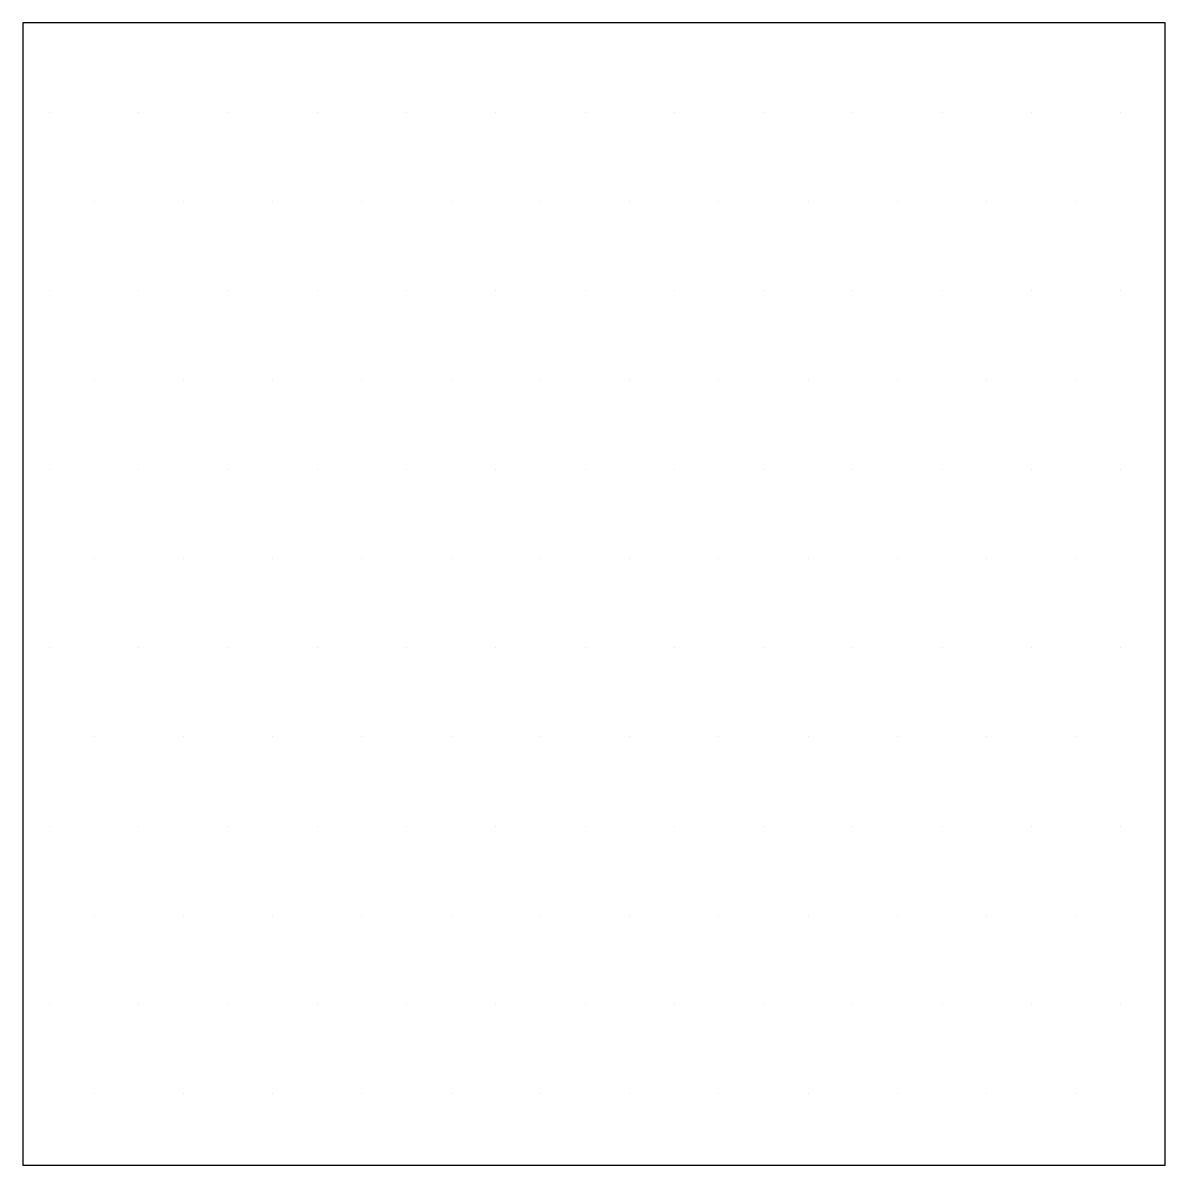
# Model space of a CAD drawing. Extents: x 1 to 5, y 1 to 5.
import ezdxf

# ---------------------------------------------------------------- set-up
doc = ezdxf.new("R2010")
doc.units = 0
doc.layers.get('0').update_dxf_attribs({"linetype": 'CONTINUOUS'})

# ---------------------------------------------------------------- blocks, each defined once
blk = doc.blocks.new('*X')
at = {"color": 0}
for p, q in [((1.09375, 4.6875), (1.09375, 4.6875)), ((1.40625, 4.6875), (1.40625, 4.6875)), ((1.71875, 4.6875), (1.71875, 4.6875)), ((2.03125, 4.6875), (2.03125, 4.6875)), ((2.34375, 4.6875), (2.34375, 4.6875)), ((2.65625, 4.6875), (2.65625, 4.6875)), ((2.96875, 4.6875), (2.96875, 4.6875)), ((3.28125, 4.6875), (3.28125, 4.6875)), ((3.59375, 4.6875), (3.59375, 4.6875)), ((3.90625, 4.6875), (3.90625, 4.6875)), ((4.21875, 4.6875), (4.21875, 4.6875)), ((4.53125, 4.6875), (4.53125, 4.6875)), ((4.84375, 4.6875), (4.84375, 4.6875)), ((1.25, 4.375), (1.25, 4.375)), ((1.5625, 4.375), (1.5625, 4.375)), ((1.875, 4.375), (1.875, 4.375)), ((2.1875, 4.375), (2.1875, 4.375)), ((2.5, 4.375), (2.5, 4.375)), ((2.8125, 4.375), (2.8125, 4.375)), ((3.125, 4.375), (3.125, 4.375)), ((3.4375, 4.375), (3.4375, 4.375)), ((3.75, 4.375), (3.75, 4.375)), ((4.0625, 4.375), (4.0625, 4.375)), ((4.375, 4.375), (4.375, 4.375)), ((4.6875, 4.375), (4.6875, 4.375)), ((1.09375, 4.0625), (1.09375, 4.0625)), ((1.40625, 4.0625), (1.40625, 4.0625)), ((1.71875, 4.0625), (1.71875, 4.0625)), ((2.03125, 4.0625), (2.03125, 4.0625)), ((2.34375, 4.0625), (2.34375, 4.0625)), ((2.65625, 4.0625), (2.65625, 4.0625)), ((2.96875, 4.0625), (2.96875, 4.0625)), ((3.28125, 4.0625), (3.28125, 4.0625)), ((3.59375, 4.0625), (3.59375, 4.0625)), ((3.90625, 4.0625), (3.90625, 4.0625)), ((4.21875, 4.0625), (4.21875, 4.0625)), ((4.53125, 4.0625), (4.53125, 4.0625)), ((4.84375, 4.0625), (4.84375, 4.0625)), ((1.25, 3.75), (1.25, 3.75)), ((1.5625, 3.75), (1.5625, 3.75)), ((1.875, 3.75), (1.875, 3.75)), ((2.1875, 3.75), (2.1875, 3.75)), ((2.5, 3.75), (2.5, 3.75)), ((2.8125, 3.75), (2.8125, 3.75)), ((3.125, 3.75), (3.125, 3.75)), ((3.4375, 3.75), (3.4375, 3.75)), ((3.75, 3.75), (3.75, 3.75)), ((4.0625, 3.75), (4.0625, 3.75)), ((4.375, 3.75), (4.375, 3.75)), ((4.6875, 3.75), (4.6875, 3.75)), ((1.09375, 3.4375), (1.09375, 3.4375)), ((1.40625, 3.4375), (1.40625, 3.4375)), ((1.71875, 3.4375), (1.71875, 3.4375)), ((2.03125, 3.4375), (2.03125, 3.4375)), ((2.34375, 3.4375), (2.34375, 3.4375)), ((2.65625, 3.4375), (2.65625, 3.4375)), ((2.96875, 3.4375), (2.96875, 3.4375)), ((3.28125, 3.4375), (3.28125, 3.4375)), ((3.59375, 3.4375), (3.59375, 3.4375)), ((3.90625, 3.4375), (3.90625, 3.4375)), ((4.21875, 3.4375), (4.21875, 3.4375)), ((4.53125, 3.4375), (4.53125, 3.4375)), ((4.84375, 3.4375), (4.84375, 3.4375)), ((1.25, 3.125), (1.25, 3.125)), ((1.5625, 3.125), (1.5625, 3.125)), ((1.875, 3.125), (1.875, 3.125)), ((2.1875, 3.125), (2.1875, 3.125)), ((2.5, 3.125), (2.5, 3.125)), ((2.8125, 3.125), (2.8125, 3.125)), ((3.125, 3.125), (3.125, 3.125)), ((3.4375, 3.125), (3.4375, 3.125)), ((3.75, 3.125), (3.75, 3.125)), ((4.0625, 3.125), (4.0625, 3.125)), ((4.375, 3.125), (4.375, 3.125)), ((4.6875, 3.125), (4.6875, 3.125)), ((1.09375, 2.8125), (1.09375, 2.8125)), ((1.40625, 2.8125), (1.40625, 2.8125)), ((1.71875, 2.8125), (1.71875, 2.8125)), ((2.03125, 2.8125), (2.03125, 2.8125)), ((2.34375, 2.8125), (2.34375, 2.8125)), ((2.65625, 2.8125), (2.65625, 2.8125)), ((2.96875, 2.8125), (2.96875, 2.8125)), ((3.28125, 2.8125), (3.28125, 2.8125)), ((3.59375, 2.8125), (3.59375, 2.8125)), ((3.90625, 2.8125), (3.90625, 2.8125)), ((4.21875, 2.8125), (4.21875, 2.8125)), ((4.53125, 2.8125), (4.53125, 2.8125)), ((4.84375, 2.8125), (4.84375, 2.8125)), ((1.25, 2.5), (1.25, 2.5)), ((1.5625, 2.5), (1.5625, 2.5)), ((1.875, 2.5), (1.875, 2.5)), ((2.1875, 2.5), (2.1875, 2.5)), ((2.5, 2.5), (2.5, 2.5)), ((2.8125, 2.5), (2.8125, 2.5)), ((3.125, 2.5), (3.125, 2.5)), ((3.4375, 2.5), (3.4375, 2.5)), ((3.75, 2.5), (3.75, 2.5)), ((4.0625, 2.5), (4.0625, 2.5)), ((4.375, 2.5), (4.375, 2.5)), ((4.6875, 2.5), (4.6875, 2.5)), ((1.09375, 2.1875), (1.09375, 2.1875)), ((1.40625, 2.1875), (1.40625, 2.1875)), ((1.71875, 2.1875), (1.71875, 2.1875)), ((2.03125, 2.1875), (2.03125, 2.1875)), ((2.34375, 2.1875), (2.34375, 2.1875)), ((2.65625, 2.1875), (2.65625, 2.1875)), ((2.96875, 2.1875), (2.96875, 2.1875)), ((3.28125, 2.1875), (3.28125, 2.1875)), ((3.59375, 2.1875), (3.59375, 2.1875)), ((3.90625, 2.1875), (3.90625, 2.1875)), ((4.21875, 2.1875), (4.21875, 2.1875)), ((4.53125, 2.1875), (4.53125, 2.1875)), ((4.84375, 2.1875), (4.84375, 2.1875)), ((1.25, 1.875), (1.25, 1.875)), ((1.5625, 1.875), (1.5625, 1.875)), ((1.875, 1.875), (1.875, 1.875)), ((2.1875, 1.875), (2.1875, 1.875)), ((2.5, 1.875), (2.5, 1.875)), ((2.8125, 1.875), (2.8125, 1.875)), ((3.125, 1.875), (3.125, 1.875)), ((3.4375, 1.875), (3.4375, 1.875)), ((3.75, 1.875), (3.75, 1.875)), ((4.0625, 1.875), (4.0625, 1.875)), ((4.375, 1.875), (4.375, 1.875)), ((4.6875, 1.875), (4.6875, 1.875)), ((1.09375, 1.5625), (1.09375, 1.5625)), ((1.40625, 1.5625), (1.40625, 1.5625)), ((1.71875, 1.5625), (1.71875, 1.5625)), ((2.03125, 1.5625), (2.03125, 1.5625)), ((2.34375, 1.5625), (2.34375, 1.5625)), ((2.65625, 1.5625), (2.65625, 1.5625)), ((2.96875, 1.5625), (2.96875, 1.5625)), ((3.28125, 1.5625), (3.28125, 1.5625)), ((3.59375, 1.5625), (3.59375, 1.5625)), ((3.90625, 1.5625), (3.90625, 1.5625)), ((4.21875, 1.5625), (4.21875, 1.5625)), ((4.53125, 1.5625), (4.53125, 1.5625)), ((4.84375, 1.5625), (4.84375, 1.5625)), ((1.25, 1.25), (1.25, 1.25)), ((1.5625, 1.25), (1.5625, 1.25)), ((1.875, 1.25), (1.875, 1.25)), ((2.1875, 1.25), (2.1875, 1.25)), ((2.5, 1.25), (2.5, 1.25)), ((2.8125, 1.25), (2.8125, 1.25)), ((3.125, 1.25), (3.125, 1.25)), ((3.4375, 1.25), (3.4375, 1.25)), ((3.75, 1.25), (3.75, 1.25)), ((4.0625, 1.25), (4.0625, 1.25)), ((4.375, 1.25), (4.375, 1.25)), ((4.6875, 1.25), (4.6875, 1.25))]:
    blk.add_line(p, q, dxfattribs=at)

msp = doc.modelspace()

# ---------------------------------------------------------------- linework, layer by layer
at = {"color": 0}
for p, q in [((5, 5), (1, 5)), ((1, 5), (1, 1)), ((5, 1), (5, 5)), ((1, 1), (5, 1))]:
    msp.add_line(p, q, dxfattribs=at)

# ---------------------------------------------------------------- block references
msp.add_blockref('*X', (0, 0), dxfattribs=at)

doc.saveas('drawing.dxf')
